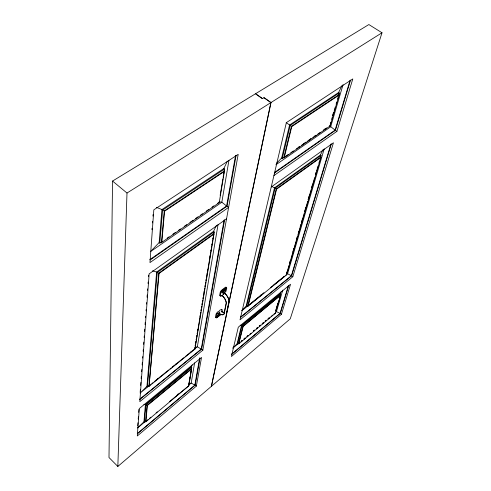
<?xml version="1.0" encoding="UTF-8"?>
<svg xmlns="http://www.w3.org/2000/svg" width="491" height="491" viewBox="0 0 491 491"><rect width="100%" height="100%" fill="white"/><g stroke="black" fill="none" stroke-linecap="round" stroke-linejoin="round"><path stroke-width="0.74" d="M262.513 98.574L255.615 93.695L368.858 24.55L382.01 32.768L290.267 318.806L211.461 386.282L271.014 102.521L264.066 97.617L262.36 98.673L255.461 93.793L112.549 181.056L108.99 457.514L117.84 466.45L211.357 386.374L270.86 102.619L263.913 97.709M117.84 466.45L126.997 193.031L112.549 181.056M137.744 425.728L137.959 422.763M138.229 419.056L138.388 416.834M138.714 412.385L138.928 409.42M140.168 392.303L140.389 389.259M140.665 385.46L140.88 382.415M141.156 378.616L141.322 376.333M141.654 371.767L141.819 369.49M142.151 364.923L142.316 362.646M142.648 358.08L142.758 356.558M143.139 351.237L143.249 349.715M143.636 344.394L143.802 342.11M144.133 337.55L144.244 336.028M144.575 331.462L144.741 329.185M145.066 324.619L145.232 322.342M145.563 317.775L145.674 316.253M146.06 310.932L146.171 309.41M146.557 304.089L146.668 302.566M147.048 297.245L147.214 294.962M147.546 290.396L147.656 288.88M148.043 283.553L148.153 282.03M148.54 276.709L148.65 275.187M151.94 229.757L152.05 228.241M152.431 222.932L152.541 221.416M152.928 216.108L153.039 214.592M145.158 421.609L137.584 427.956L143.949 421.787L145.41 404.523L191.251 366.802L192.202 364.85M148.46 386.313L140.113 393.064L146.95 386.331L156.641 272.026L213.517 231.39L216.451 225.283M228.947 160.269L221.84 202.224L150.344 251.748L159.139 242.56L161.932 209.553L223.853 168.53L227.358 161.195M188.771 385.079L191.723 367.231L191.398 368.766L147.091 405.302L145.655 421.585L144.409 422.235L145.888 404.977L191.723 367.231L191.251 366.802M150.577 384.631L147.447 386.798L157.249 272.548L214.119 231.881L213.517 231.39M145.655 421.585L145.888 421.806L147.331 405.535L191.637 368.974L191.398 368.766M213.708 233.808L158.753 273.199L149.037 386.307L159.059 273.462L214.008 234.054L213.708 233.808L214.119 231.881L213.37 236.392M223.7 173.384L224.068 171.15L164.252 210.934L161.502 242.051L161.821 242.321L164.583 211.21L224.399 171.408L224.068 171.15L224.516 169.039L223.853 168.53M221.932 312.227L222.214 310.171A1.909 0.632 -49.6 0 0 221.877 309.704M188.74 384.852L189.587 379.733M189.827 378.273L190.066 376.806M190.312 375.345L190.551 373.884M190.796 372.417L191.036 370.957M149.037 386.307L194.921 349.162L194.921 347.444M195.173 345.934L195.418 344.43M195.67 342.927L195.921 341.423M196.167 339.913L196.418 338.409M196.664 336.906L196.916 335.402M197.161 333.898L197.413 332.389M197.658 330.885L197.91 329.381M200.027 316.585L200.273 315.081M200.524 313.577L200.77 312.073M201.022 310.564L201.267 309.06M201.519 307.556L201.764 306.053M202.016 304.549L202.261 303.039M202.513 301.535L202.765 300.032M203.01 298.528L203.262 297.018M203.507 295.514L203.759 294.011M204.004 292.507L204.256 291.003M204.501 289.494L204.753 287.99M204.999 286.486L205.25 284.983M205.496 283.473L205.747 281.969M205.999 280.465L206.245 278.962M206.496 277.458L206.742 275.948M206.993 274.444L207.239 272.941M207.49 271.437L207.736 269.927M209.356 260.144L209.602 258.64M209.853 257.137L210.105 255.633M210.351 254.123L210.602 252.62M210.848 251.116L211.099 249.612M211.345 248.108L211.596 246.599M211.842 245.095L212.094 243.591M212.339 242.088L212.591 240.578M212.836 239.074L213.088 237.57M195.197 346.223L195.449 344.713M195.694 343.209L195.946 341.705M196.191 340.202L196.443 338.698M196.688 337.194L196.94 335.691M197.192 334.181L197.437 332.677M197.689 331.173L200.801 312.368M201.046 310.864L201.298 309.361M201.543 307.857L201.795 306.353M202.04 304.843L202.292 303.34M202.544 301.836L202.789 300.332M203.041 298.829L203.286 297.325M203.538 295.821L204.784 288.297M205.029 286.793L205.281 285.289M205.526 283.786L205.778 282.276M206.024 280.772L206.275 279.269M206.527 277.765L210.633 252.939M210.878 251.435L211.13 249.931M211.375 248.428L211.627 246.924M211.879 245.42L212.124 243.917M212.376 242.407L212.621 240.903M212.873 239.399L213.119 237.896M220.152 195.387L222.896 178.822M223.141 177.319L223.393 175.815M223.644 174.305L223.89 172.801M224.142 171.298L224.516 169.039L162.607 210.105L159.778 243.1L159.139 242.56M145.888 421.806L188.845 385.791L191.637 368.974M194.921 349.162L214.008 234.054M224.399 171.408L219.219 202.642L161.821 242.321M194.62 362.837L191.189 383.054L188.863 385.005M218.096 224.313L197.345 346.756L189.594 353.023M137.259 433.633L194.841 385.134L199.684 357.822M139.732 399.201L201.224 349.132L224.099 220.066M149.73 259.745L226.59 205.999L235.514 155.659M199.954 358.553L195.234 385.073L137.327 433.86M224.639 219.839L201.635 349.113L139.769 399.496M236.122 155.316L227.075 206.171L150.264 259.923M196.357 386.104L201.543 357.405L139.309 408.567L137.302 435.965L196.357 386.104L194.675 384.57M226.56 218.796L149.147 273.855L139.812 401.644L202.844 350.181L238.196 154.334L153.824 209.847L149.97 262.593L228.622 207.386L226.86 206.005M227.02 310.607L227.315 309.201M227.609 307.802L228.935 301.48M281.65 158.034L282.264 158.483L283.896 157.482L291.451 126.334L338.833 94.831L339.232 92.94L338.606 92.511L289.573 124.996L281.65 158.034L276.47 163.343M233.016 347.763L237.085 343.841L241.498 325.453L280.103 293.686L281.085 291.715M241.756 310.453L246.114 306.194L274.5 187.826L320.427 155.015L323.029 149.73M237.085 343.841L237.534 344.234L241.959 325.852L280.564 294.054L280.103 293.686M237.534 344.234L238.736 343.59L242.941 326.251L280.263 295.472L280.564 294.054L280.146 295.496M241.946 310.662L247.869 305.868L276.255 188.98L320.629 157.169L321.004 155.432L320.427 155.015M238.736 343.59L243.174 326.447L280.263 295.472L279.189 299.142M246.114 306.194L246.599 306.599L248.121 306.096L276.543 189.201L320.918 157.378L320.629 157.169L319.991 159.379M283.896 157.482L284.203 157.709L291.777 126.568L339.146 95.039L338.833 94.831M217.986 315.247L216.967 317.609L218.041 315.897L217.986 315.247L218.415 315.455A1.516 0.503 -49.5 0 0 219.17 314.884L219.821 314.025M275.739 310.6L277.838 303.407M286.48 273.775L287.125 271.572M289.481 263.489L290.555 259.813M292.912 251.723L293.986 248.047M296.343 239.964L297.417 236.288M298.276 233.348L298.915 231.144M300.204 226.732L300.848 224.528M301.278 223.055L302.346 219.379M304.708 211.296L305.776 207.619M308.139 199.536L309.207 195.86M311.57 187.771L312.638 184.1M315.431 174.544L316.069 172.335M320.359 157.636L321.004 155.432L275.089 188.268L246.599 306.599L247.783 305.641M332.64 115.532L333.279 113.347M338.594 95.125L339.232 92.94L290.218 125.457L282.264 158.483L285.381 156.328M275.758 310.901L278.759 300.615M286.511 274.076L289.082 265.25M289.512 263.777L290.586 260.101M291.016 258.634L294.023 248.342M294.447 246.869L297.454 236.576M297.884 235.109L300.885 224.81M301.314 223.344L304.322 213.051M304.751 211.578L307.753 201.285M308.182 199.812L311.19 189.52M311.619 188.053L314.621 177.76M315.48 174.814L316.124 172.611M316.554 171.138L318.058 165.995M318.917 163.055L319.561 160.845M330.216 124.327L330.848 122.173M331.689 119.295L332.321 117.134M332.738 115.692L333.788 112.095M334.211 110.659L335.261 107.063M336.102 104.184L336.728 102.024M337.569 99.145L338.201 96.985M238.957 343.786L275.334 313.289L280.49 295.656M248.121 306.096L286.529 274.997L320.918 157.378M284.203 157.709L330.099 125.978L339.146 95.039M275.279 312.626L276.439 311.65L282.761 290.113M324.232 148.785L287.56 273.751L285.787 275.193M343.074 84.575L330.67 126.838L275.881 164.792M231.371 354.367L280.066 313.35L288.438 285.48M240.541 317.118L291.366 275.739L330.916 144.096M274.322 172.617L335.12 130.103L350.077 80.309M288.726 285.51L280.343 313.368L231.451 354.557M240.608 317.364L291.654 275.789L331.327 143.937M350.556 80.051L335.421 130.348L274.266 173.145M281.441 314.271L290.543 284.24L238.295 327.196L231.402 356.515L281.441 314.271L280.275 313.313M273.917 175.588L336.9 131.379L352.808 78.916L286.357 122.64L240.025 319.831L292.82 276.728L333.444 142.764L271.228 187.022M222.804 291.838L222.675 292.255M194.675 348.948L194.823 348.475M222.325 290.838L225.817 288.131L224.915 291.66A17.688 16.694 -48.6 0 1 224.675 292.022L223.491 293.029L222.638 292.605M225.817 288.131L225.265 289.764L224.743 289.745A1.7 0.73 -53.8 0 0 224.031 290.175L222.889 291.66M221.073 292.568L220.152 295.484A1.976 0.681 -49.9 0 0 220.299 295.975L220.508 295.993M218.538 313.442L219.17 313.516A7.525 3.627 51.8 0 0 223.976 313.878L226.216 302.959A7.635 3.738 52 0 0 222.619 296.012C221.122 295.834 225.16 292.286 225.412 293.778A7.844 3.867 52 0 1 229.094 300.922L229.101 301.609M225.283 293.195L225.351 293.882A7.617 3.756 52 0 1 228.929 300.817M338.606 92.511L341.932 85.729M226.639 311.748L226.873 311.306M227.032 311.454L226.793 311.908A7.727 3.756 51.8 0 1 226.474 312.264M222.693 291.384L223.319 290.482M218.127 315.645L219.722 313.798M220.496 314.13L219.716 315.056A1.633 0.387 -46.1 0 1 218.992 315.701L218.059 316.057M217.126 313.473L216.844 313.872A1.915 0.638 -49.5 0 0 216.439 314.749L216.23 317.585A1.829 0.571 -48 0 0 216.549 317.794L216.678 317.751M219.25 313.976L218.777 314.547A1.516 0.503 -49.5 0 1 218.022 315.118L217.826 315.179M219.52 313.27L215.93 317.603M221.576 291.126L221.637 291.574A1.903 0.712 -50.4 0 0 221.073 292.562M220.318 314.97L217.132 317.499M217.268 312.294L217.728 311.926A2.848 0.945 -49.5 0 1 218.213 311.625L218.434 311.558A1.295 0.43 -49.6 0 0 218.894 311.325A1.295 0.43 -49.6 0 0 219.336 310.852L219.612 310.521A2.842 0.945 -49.6 0 1 220.361 309.839L220.514 309.723M177.208 394.77L178.374 393.794M232.734 348.26L239.295 342.755M241.056 341.282L242.229 340.3M243.99 338.821L245.169 337.839M246.93 336.366L248.102 335.384M253.387 330.952L254.559 329.97M256.32 328.497L257.493 327.515M259.254 326.036L260.433 325.054M262.194 323.581L263.366 322.593M265.128 321.12L266.3 320.138M268.061 318.659L269.234 317.677M146.815 420.609L147.981 419.639M149.718 418.179L150.878 417.203M156.107 412.827L157.267 411.851M169.456 401.638L188.845 385.791M241.081 341.626L242.253 340.637M244.015 339.164L245.187 338.182M246.948 336.703L248.121 335.721M249.882 334.248L251.054 333.266M253.405 331.296L254.577 330.314M256.339 328.841L257.511 327.853M259.273 326.38L260.445 325.398M262.206 323.919L263.379 322.937M265.14 321.464L266.312 320.482M268.074 319.003L269.246 318.021M271.007 316.548L272.769 315.069M273.941 314.087L275.334 313.289M260.212 295.582L261.396 294.625M155.61 380.519L168.726 369.907M169.923 368.944L171.114 367.98M172.304 367.016L173.495 366.047M175.287 364.604L176.478 363.635M249.054 304.911L261.494 294.846M263.863 292.924L262.679 293.888L263.839 292.98M273.935 284.78L284.602 276.151M151.768 383.661L152.959 382.698M154.156 381.734L155.942 380.292M157.132 379.322L158.323 378.358M172.028 367.268L183.947 357.626M185.138 356.662L189.311 353.287M190.502 352.323L191.693 351.36M247.881 305.893L261.476 294.895M270.338 287.72L282.159 278.158M283.338 277.2L284.522 276.243M161.668 241.793L159.778 243.1L162.767 241.179M298.479 147.282L299.725 146.416M303.469 143.832L305.967 142.108M309.085 139.953L310.956 138.665M314.694 136.081L315.946 135.215M324.054 129.612L325.3 128.752M167.179 238.129L169.07 236.822M172.857 234.207L175.379 232.464M178.534 230.285L180.424 228.978M184.211 226.363L186.733 224.62M189.888 222.441L193.043 220.263M195.565 218.52L198.088 216.776M200.61 215.033L202.507 213.72M206.288 211.105L208.81 209.362M211.965 207.184L213.855 205.876M217.642 203.262L218.906 202.39M285.154 156.617L288.297 154.444M290.813 152.707L293.33 150.97M296.472 148.798L299.614 146.625M301.505 145.318L304.647 143.145M307.163 141.408L310.932 138.8M312.822 137.498L315.965 135.326M317.849 134.025L320.365 132.288M323.514 130.115L326.656 127.942M126.997 193.031L270.86 102.619M271.014 102.521L382.01 32.768M188.888 384.336L191.189 383.054L194.841 385.134M194.933 347.781L197.345 346.756L201.224 349.132M224.117 289.825L224.626 289.807A1.381 0.479 -50 0 1 224.54 290.42L223.921 291.323A1.577 0.546 -50 0 1 223.123 291.973L222.613 291.998A1.381 0.479 -50 0 1 222.57 291.85M222.306 295.429L220.299 295.975L222.681 295.907A7.862 3.848 52 0 1 226.382 303.064L224.123 314.044A7.746 3.738 51.8 0 1 219.182 313.669L216.844 313.872L218.747 313.571M286.382 274.009L287.56 273.751L291.366 275.739M226.277 287.892L226.412 287.867A1.896 0.687 -51.5 0 1 226.768 288.143L226.093 290.862A1.97 0.675 -50 0 1 225.381 292.194M143.881 404.449L145.41 404.523L147.331 405.535M219.09 201.776L221.84 202.224L226.59 205.999M240.167 325.159L243.174 326.447M329.664 125.739L330.099 125.978M152.492 270.848L156.641 272.026L159.059 273.462M156.408 207.349L161.932 209.553L164.583 211.21M276.439 311.65L280.066 313.35M271.511 186.187L276.543 189.201M335.04 130.084L336.9 131.379M291.777 126.568L286.173 122.572M335.12 130.103L329.602 125.825M291.66 275.795L292.82 276.728M201.144 348.678L202.844 350.181M146.95 386.331L147.447 386.798M143.949 421.787L144.409 422.235M221.803 291.366L223.534 294.269M221.699 311.073L221.84 311.558A7.727 3.756 51.8 0 0 223.878 312.558M221.705 310.932L221.834 311.404A7.506 3.646 51.8 0 0 224.424 312.522M221.116 291.74A1.982 0.687 -49.9 0 1 222.288 290.439L225.541 287.916A1.976 0.681 -50.1 0 1 226.523 287.542M224.215 289.457A1.381 0.479 -50 0 1 224.135 290.077L223.509 290.973A1.577 0.546 -50 0 1 222.711 291.629M223.589 290.212A1.577 0.546 -50 0 1 223.865 289.991M226.191 287.652A1.976 0.681 -50.1 0 0 225.074 287.523L221.822 290.046A1.982 0.687 -49.9 0 0 220.226 292.28L219.686 295.091A1.976 0.681 -49.9 0 0 220.171 295.57M221.159 309.416A1.909 0.632 -49.6 0 1 221.76 309.784M216.083 317.806A1.903 0.632 -49.4 0 0 217.04 317.395L220.171 314.903A1.896 0.626 -49.5 0 0 220.68 314.424M217.169 312.534A1.915 0.638 -49.5 0 0 215.991 314.363L215.488 316.977A1.903 0.632 -49.4 0 0 215.837 317.425M224.412 292.329L223.841 294.017L224.412 292.329M226.02 288.297L225.424 290.046L226.02 288.297M219.035 312.835L218.783 313.135L219.858 312.018L219.035 312.835"/></g></svg>
